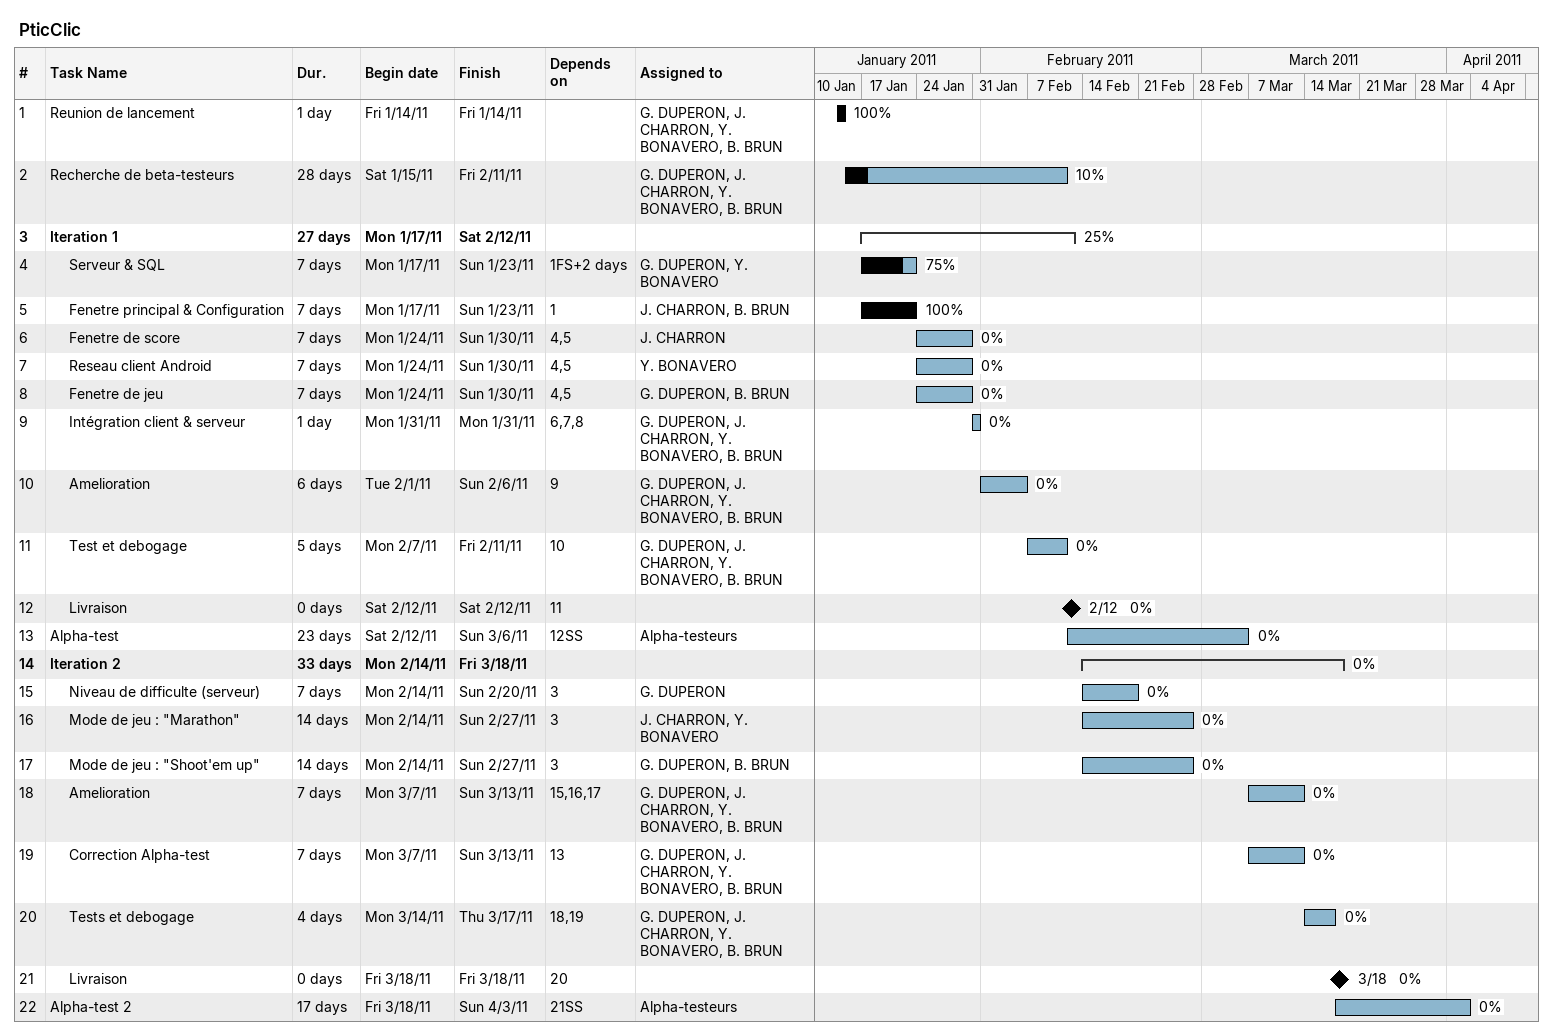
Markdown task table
PticClic

| ID | Level | Task | Duration | Start | Finish | Predecessors | Resources | % complete |
|---|---|---|---|---|---|---|---|---|
| 1 | 1 | Reunion de lancement | 1d | 2011-01-14 | 2011-01-14 |  | G. DUPERON, J. CHARRON, Y. BONAVERO, B. BRUN | 100 |
| 2 | 1 | Recherche de beta-testeurs | 28d | 2011-01-15 | 2011-02-11 |  | G. DUPERON, J. CHARRON, Y. BONAVERO, B. BRUN | 10 |
| 3 | 1 | **Iteration 1** | 27d | 2011-01-17 | 2011-02-12 |  |  | 25 |
| 4 | 2 | Serveur & SQL | 7d | 2011-01-17 | 2011-01-23 | 1FS+2d | G. DUPERON, Y. BONAVERO | 75 |
| 5 | 2 | Fenetre principal & Configuration | 7d | 2011-01-17 | 2011-01-23 | 1 | J. CHARRON, B. BRUN | 100 |
| 6 | 2 | Fenetre de score | 7d | 2011-01-24 | 2011-01-30 | 4, 5 | J. CHARRON | 0 |
| 7 | 2 | Reseau client Android | 7d | 2011-01-24 | 2011-01-30 | 4, 5 | Y. BONAVERO | 0 |
| 8 | 2 | Fenetre de jeu | 7d | 2011-01-24 | 2011-01-30 | 4, 5 | G. DUPERON, B. BRUN | 0 |
| 9 | 2 | Intégration client & serveur | 1d | 2011-01-31 | 2011-01-31 | 6, 7, 8 | G. DUPERON, J. CHARRON, Y. BONAVERO, B. BRUN | 0 |
| 10 | 2 | Amelioration | 6d | 2011-02-01 | 2011-02-06 | 9 | G. DUPERON, J. CHARRON, Y. BONAVERO, B. BRUN | 0 |
| 11 | 2 | Test et debogage | 5d | 2011-02-07 | 2011-02-11 | 10 | G. DUPERON, J. CHARRON, Y. BONAVERO, B. BRUN | 0 |
| 12 | 2 | Livraison | 0d | 2011-02-12 | 2011-02-12 | 11 |  | 0 |
| 13 | 1 | Alpha-test | 23d | 2011-02-12 | 2011-03-06 | 12SS | Alpha-testeurs | 0 |
| 14 | 1 | **Iteration 2** | 33d | 2011-02-14 | 2011-03-18 |  |  | 0 |
| 15 | 2 | Niveau de difficulte (serveur) | 7d | 2011-02-14 | 2011-02-20 | 3 | G. DUPERON | 0 |
| 16 | 2 | Mode de jeu : "Marathon" | 14d | 2011-02-14 | 2011-02-27 | 3 | J. CHARRON, Y. BONAVERO | 0 |
| 17 | 2 | Mode de jeu : "Shoot'em up" | 14d | 2011-02-14 | 2011-02-27 | 3 | G. DUPERON, B. BRUN | 0 |
| 18 | 2 | Amelioration | 7d | 2011-03-07 | 2011-03-13 | 15, 16, 17 | G. DUPERON, J. CHARRON, Y. BONAVERO, B. BRUN | 0 |
| 19 | 2 | Correction Alpha-test | 7d | 2011-03-07 | 2011-03-13 | 13 | G. DUPERON, J. CHARRON, Y. BONAVERO, B. BRUN | 0 |
| 20 | 2 | Tests et debogage | 4d | 2011-03-14 | 2011-03-17 | 18, 19 | G. DUPERON, J. CHARRON, Y. BONAVERO, B. BRUN | 0 |
| 21 | 2 | Livraison | 0d | 2011-03-18 | 2011-03-18 | 20 |  | 0 |
| 22 | 1 | Alpha-test 2 | 17d | 2011-03-18 | 2011-04-03 | 21SS | Alpha-testeurs | 0 |
